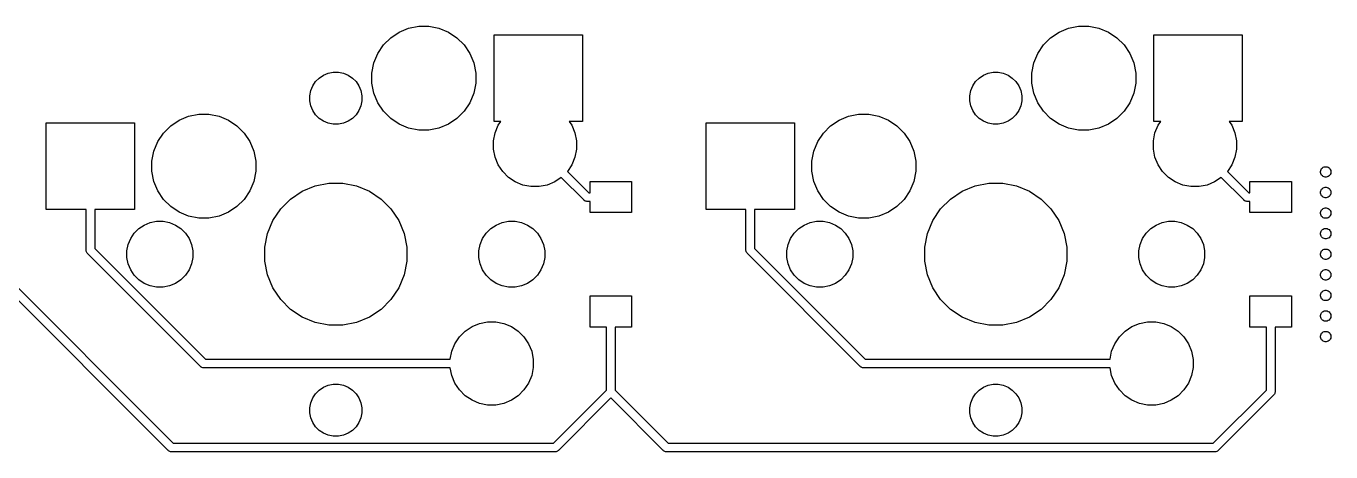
# Model space of a CAD drawing. Extents: x 52 to 337, y -160 to -34.
# Drawn here: x 156.16 to 193.82, y -94.6 to -82.32 of the extents above; entities that cross this region are included whole.
import ezdxf

# ---------------------------------------------------------------- set-up
doc = ezdxf.new("R2010")
doc.units = 0
doc.layers.add('BLACK', color=7, linetype='CONTINUOUS')

msp = doc.modelspace()

# ---------------------------------------------------------------- linework, layer by layer
at = {"layer": 'BLACK', "linetype": 'CONTINUOUS'}
for p, q in [((166.929, -82.4907), (167.202, -82.3776)), ((167.202, -82.3776), (167.492, -82.32)), ((167.492, -82.32), (167.788, -82.32)), ((167.788, -82.32), (168.078, -82.3776)), ((168.078, -82.3776), (168.351, -82.4907)), ((185.979, -82.4907), (186.252, -82.3776)), ((186.252, -82.3776), (186.542, -82.32)), ((186.542, -82.32), (186.838, -82.32)), ((186.838, -82.32), (187.128, -82.3776)), ((187.128, -82.3776), (187.401, -82.4907)), ((166.311, -83.1095), (166.475, -82.8638)), ((166.475, -82.8638), (166.684, -82.6549)), ((166.684, -82.6549), (166.929, -82.4907)), ((168.351, -82.4907), (168.596, -82.6549)), ((168.596, -82.6549), (168.805, -82.8638)), ((168.805, -82.8638), (168.969, -83.1095)), ((169.667, -85.07), (169.667, -82.57)), ((169.667, -82.57), (172.217, -82.57)), ((172.217, -82.57), (172.217, -85.07)), ((185.361, -83.1095), (185.525, -82.8638)), ((185.525, -82.8638), (185.734, -82.6549)), ((185.734, -82.6549), (185.979, -82.4907)), ((187.401, -82.4907), (187.646, -82.6549)), ((187.646, -82.6549), (187.855, -82.8638)), ((187.855, -82.8638), (188.019, -83.1095)), ((188.717, -85.07), (188.717, -82.57)), ((188.717, -82.57), (191.267, -82.57)), ((191.267, -82.57), (191.267, -85.07)), ((166.198, -83.3825), (166.311, -83.1095)), ((168.969, -83.1095), (169.082, -83.3825)), ((185.248, -83.3825), (185.361, -83.1095)), ((188.019, -83.1095), (188.132, -83.3825)), ((166.14, -83.6723), (166.198, -83.3825)), ((169.082, -83.3825), (169.14, -83.6723)), ((185.19, -83.6723), (185.248, -83.3825)), ((188.132, -83.3825), (188.19, -83.6723)), ((164.435, -84.0447), (164.517, -83.9219)), ((164.517, -83.9219), (164.622, -83.8174)), ((164.622, -83.8174), (164.745, -83.7354)), ((164.745, -83.7354), (164.881, -83.6788)), ((164.881, -83.6788), (165.026, -83.65)), ((165.026, -83.65), (165.174, -83.65)), ((165.174, -83.65), (165.319, -83.6788)), ((165.319, -83.6788), (165.455, -83.7354)), ((165.455, -83.7354), (165.578, -83.8174)), ((165.578, -83.8174), (165.683, -83.9219)), ((165.683, -83.9219), (165.765, -84.0447)), ((166.14, -83.9677), (166.14, -83.6723)), ((166.198, -84.2575), (166.14, -83.9677)), ((169.14, -83.9677), (169.082, -84.2575)), ((169.14, -83.6723), (169.14, -83.9677)), ((183.485, -84.0447), (183.567, -83.9219)), ((183.567, -83.9219), (183.672, -83.8174)), ((183.672, -83.8174), (183.795, -83.7354)), ((183.795, -83.7354), (183.931, -83.6788)), ((183.931, -83.6788), (184.076, -83.65)), ((184.076, -83.65), (184.224, -83.65)), ((184.224, -83.65), (184.369, -83.6788)), ((184.369, -83.6788), (184.505, -83.7354)), ((184.505, -83.7354), (184.628, -83.8174)), ((184.628, -83.8174), (184.733, -83.9219)), ((184.733, -83.9219), (184.815, -84.0447)), ((185.19, -83.9677), (185.19, -83.6723)), ((185.248, -84.2575), (185.19, -83.9677)), ((188.19, -83.9677), (188.132, -84.2575)), ((188.19, -83.6723), (188.19, -83.9677)), ((164.35, -84.3261), (164.379, -84.1812)), ((164.35, -84.4739), (164.35, -84.3261)), ((164.379, -84.1812), (164.435, -84.0447)), ((165.765, -84.0447), (165.821, -84.1812)), ((165.821, -84.1812), (165.85, -84.3261)), ((165.85, -84.3261), (165.85, -84.4739)), ((166.311, -84.5305), (166.198, -84.2575)), ((169.082, -84.2575), (168.969, -84.5305)), ((183.4, -84.3261), (183.429, -84.1812)), ((183.4, -84.4739), (183.4, -84.3261)), ((183.429, -84.1812), (183.485, -84.0447)), ((184.815, -84.0447), (184.871, -84.1812)), ((184.871, -84.1812), (184.9, -84.3261)), ((184.9, -84.3261), (184.9, -84.4739)), ((185.361, -84.5305), (185.248, -84.2575)), ((188.132, -84.2575), (188.019, -84.5305)), ((164.379, -84.6188), (164.35, -84.4739)), ((164.435, -84.7553), (164.379, -84.6188)), ((165.821, -84.6188), (165.765, -84.7553)), ((165.85, -84.4739), (165.821, -84.6188)), ((166.475, -84.7762), (166.311, -84.5305)), ((168.969, -84.5305), (168.805, -84.7762)), ((183.429, -84.6188), (183.4, -84.4739)), ((183.485, -84.7553), (183.429, -84.6188)), ((184.871, -84.6188), (184.815, -84.7553)), ((184.9, -84.4739), (184.871, -84.6188)), ((185.525, -84.7762), (185.361, -84.5305)), ((188.019, -84.5305), (187.855, -84.7762)), ((156.74, -87.61), (156.74, -85.11)), ((156.74, -85.11), (159.29, -85.11)), ((159.29, -85.11), (159.29, -87.61)), ((160.334, -85.1949), (160.579, -85.0307)), ((160.579, -85.0307), (160.852, -84.9176)), ((160.852, -84.9176), (161.142, -84.86)), ((161.142, -84.86), (161.438, -84.86)), ((161.438, -84.86), (161.728, -84.9176)), ((161.728, -84.9176), (162.001, -85.0307)), ((162.001, -85.0307), (162.246, -85.1949)), ((164.517, -84.8781), (164.435, -84.7553)), ((164.622, -84.9826), (164.517, -84.8781)), ((164.745, -85.0646), (164.622, -84.9826)), ((164.881, -85.1212), (164.745, -85.0646)), ((165.026, -85.15), (164.881, -85.1212)), ((165.319, -85.1212), (165.174, -85.15)), ((165.455, -85.0646), (165.319, -85.1212)), ((165.578, -84.9826), (165.455, -85.0646)), ((165.683, -84.8781), (165.578, -84.9826)), ((165.765, -84.7553), (165.683, -84.8781)), ((166.684, -84.9851), (166.475, -84.7762)), ((166.929, -85.1493), (166.684, -84.9851)), ((168.596, -84.9851), (168.351, -85.1493)), ((168.805, -84.7762), (168.596, -84.9851)), ((169.861, -85.07), (169.667, -85.07)), ((169.787, -85.1816), (169.861, -85.07)), ((172.217, -85.07), (171.839, -85.07)), ((171.839, -85.07), (171.913, -85.1816)), ((175.79, -87.61), (175.79, -85.11)), ((175.79, -85.11), (178.34, -85.11)), ((178.34, -85.11), (178.34, -87.61)), ((179.384, -85.1949), (179.629, -85.0307)), ((179.629, -85.0307), (179.902, -84.9176)), ((179.902, -84.9176), (180.192, -84.86)), ((180.192, -84.86), (180.488, -84.86)), ((180.488, -84.86), (180.778, -84.9176)), ((180.778, -84.9176), (181.051, -85.0307)), ((181.051, -85.0307), (181.296, -85.1949)), ((183.567, -84.8781), (183.485, -84.7553)), ((183.672, -84.9826), (183.567, -84.8781)), ((183.795, -85.0646), (183.672, -84.9826)), ((183.931, -85.1212), (183.795, -85.0646)), ((184.076, -85.15), (183.931, -85.1212)), ((184.369, -85.1212), (184.224, -85.15)), ((184.505, -85.0646), (184.369, -85.1212)), ((184.628, -84.9826), (184.505, -85.0646)), ((184.733, -84.8781), (184.628, -84.9826)), ((184.815, -84.7553), (184.733, -84.8781)), ((185.734, -84.9851), (185.525, -84.7762)), ((185.979, -85.1493), (185.734, -84.9851)), ((187.646, -84.9851), (187.401, -85.1493)), ((187.855, -84.7762), (187.646, -84.9851)), ((188.911, -85.07), (188.717, -85.07)), ((188.837, -85.1816), (188.911, -85.07)), ((191.267, -85.07), (190.889, -85.07)), ((190.889, -85.07), (190.963, -85.1816)), ((159.961, -85.6495), (160.125, -85.4038)), ((160.125, -85.4038), (160.334, -85.1949)), ((162.246, -85.1949), (162.455, -85.4038)), ((162.455, -85.4038), (162.619, -85.6495)), ((165.174, -85.15), (165.026, -85.15)), ((167.202, -85.2624), (166.929, -85.1493)), ((167.492, -85.32), (167.202, -85.2624)), ((167.788, -85.32), (167.492, -85.32)), ((168.078, -85.2624), (167.788, -85.32)), ((168.351, -85.1493), (168.078, -85.2624)), ((169.65, -85.6318), (169.696, -85.4)), ((169.696, -85.4), (169.787, -85.1816)), ((171.913, -85.1816), (172.004, -85.4)), ((172.004, -85.4), (172.05, -85.6318)), ((179.011, -85.6495), (179.175, -85.4038)), ((179.175, -85.4038), (179.384, -85.1949)), ((181.296, -85.1949), (181.505, -85.4038)), ((181.505, -85.4038), (181.669, -85.6495)), ((184.224, -85.15), (184.076, -85.15)), ((186.252, -85.2624), (185.979, -85.1493)), ((186.542, -85.32), (186.252, -85.2624)), ((186.838, -85.32), (186.542, -85.32)), ((187.128, -85.2624), (186.838, -85.32)), ((187.401, -85.1493), (187.128, -85.2624)), ((188.7, -85.6318), (188.746, -85.4)), ((188.746, -85.4), (188.837, -85.1816)), ((190.963, -85.1816), (191.054, -85.4)), ((191.054, -85.4), (191.1, -85.6318)), ((159.848, -85.9225), (159.961, -85.6495)), ((162.619, -85.6495), (162.732, -85.9225)), ((169.65, -85.8682), (169.65, -85.6318)), ((169.696, -86.1), (169.65, -85.8682)), ((172.05, -85.8682), (172.004, -86.1)), ((172.05, -85.6318), (172.05, -85.8682)), ((178.898, -85.9225), (179.011, -85.6495)), ((181.669, -85.6495), (181.782, -85.9225)), ((188.7, -85.8682), (188.7, -85.6318)), ((188.746, -86.1), (188.7, -85.8682)), ((191.1, -85.8682), (191.054, -86.1)), ((191.1, -85.6318), (191.1, -85.8682)), ((159.79, -86.2123), (159.848, -85.9225)), ((159.79, -86.5077), (159.79, -86.2123)), ((162.732, -85.9225), (162.79, -86.2123)), ((162.79, -86.2123), (162.79, -86.5077)), ((169.787, -86.3184), (169.696, -86.1)), ((172.004, -86.1), (171.913, -86.3184)), ((178.84, -86.2123), (178.898, -85.9225)), ((178.84, -86.5077), (178.84, -86.2123)), ((181.782, -85.9225), (181.84, -86.2123)), ((181.84, -86.2123), (181.84, -86.5077)), ((188.837, -86.3184), (188.746, -86.1)), ((191.054, -86.1), (190.963, -86.3184)), ((159.848, -86.7975), (159.79, -86.5077)), ((162.79, -86.5077), (162.732, -86.7975)), ((169.918, -86.515), (169.787, -86.3184)), ((170.085, -86.6821), (169.918, -86.515)), ((171.913, -86.3184), (171.786, -86.5092)), ((171.786, -86.5092), (172.402, -87.125)), ((178.898, -86.7975), (178.84, -86.5077)), ((181.84, -86.5077), (181.782, -86.7975)), ((188.968, -86.515), (188.837, -86.3184)), ((189.135, -86.6821), (188.968, -86.515)), ((190.963, -86.3184), (190.836, -86.5092)), ((190.836, -86.5092), (191.452, -87.125)), ((193.525, -86.5102), (193.531, -86.4812)), ((193.525, -86.5398), (193.525, -86.5102)), ((193.531, -86.5688), (193.525, -86.5398)), ((193.531, -86.4812), (193.542, -86.4539)), ((193.542, -86.5961), (193.531, -86.5688)), ((193.542, -86.4539), (193.558, -86.4294)), ((193.558, -86.6206), (193.542, -86.5961)), ((193.558, -86.4294), (193.579, -86.4085)), ((193.579, -86.6415), (193.558, -86.6206)), ((193.579, -86.4085), (193.604, -86.3921)), ((193.604, -86.3921), (193.631, -86.3808)), ((193.631, -86.3808), (193.66, -86.375)), ((193.66, -86.375), (193.69, -86.375)), ((193.69, -86.375), (193.719, -86.3808)), ((193.719, -86.3808), (193.746, -86.3921)), ((193.746, -86.3921), (193.771, -86.4085)), ((193.771, -86.4085), (193.792, -86.4294)), ((193.792, -86.6206), (193.771, -86.6415)), ((193.792, -86.4294), (193.808, -86.4539)), ((193.808, -86.5961), (193.792, -86.6206)), ((193.808, -86.4539), (193.819, -86.4812)), ((193.819, -86.5688), (193.808, -86.5961)), ((193.819, -86.4812), (193.825, -86.5102)), ((193.825, -86.5398), (193.819, -86.5688)), ((193.825, -86.5102), (193.825, -86.5398)), ((159.961, -87.0705), (159.848, -86.7975)), ((162.732, -86.7975), (162.619, -87.0705)), ((164.129, -87.0833), (164.502, -86.9288)), ((164.502, -86.9288), (164.898, -86.85)), ((164.898, -86.85), (165.302, -86.85)), ((165.302, -86.85), (165.698, -86.9288)), ((165.698, -86.9288), (166.071, -87.0833)), ((170.282, -86.8134), (170.085, -86.6821)), ((170.5, -86.9039), (170.282, -86.8134)), ((170.732, -86.95), (170.5, -86.9039)), ((170.968, -86.95), (170.732, -86.95)), ((171.2, -86.9039), (170.968, -86.95)), ((171.418, -86.8134), (171.2, -86.9039)), ((171.609, -86.686), (171.418, -86.8134)), ((172.257, -87.3341), (171.609, -86.686)), ((172.438, -87.125), (172.438, -86.8)), ((172.438, -86.8), (173.637, -86.8)), ((173.637, -86.8), (173.637, -87.7)), ((179.011, -87.0705), (178.898, -86.7975)), ((181.782, -86.7975), (181.669, -87.0705)), ((183.179, -87.0833), (183.552, -86.9288)), ((183.552, -86.9288), (183.948, -86.85)), ((183.948, -86.85), (184.352, -86.85)), ((184.352, -86.85), (184.748, -86.9288)), ((184.748, -86.9288), (185.121, -87.0833)), ((189.332, -86.8134), (189.135, -86.6821)), ((189.55, -86.9039), (189.332, -86.8134)), ((189.782, -86.95), (189.55, -86.9039)), ((190.018, -86.95), (189.782, -86.95)), ((190.25, -86.9039), (190.018, -86.95)), ((190.468, -86.8134), (190.25, -86.9039)), ((190.659, -86.686), (190.468, -86.8134)), ((191.307, -87.3341), (190.659, -86.686)), ((191.487, -87.125), (191.487, -86.8)), ((191.487, -86.8), (192.688, -86.8)), ((192.688, -86.8), (192.688, -87.7)), ((193.558, -87.0231), (193.579, -87.0022)), ((193.604, -86.6579), (193.579, -86.6415)), ((193.579, -87.0022), (193.604, -86.9858)), ((193.631, -86.6692), (193.604, -86.6579)), ((193.604, -86.9858), (193.631, -86.9745)), ((193.66, -86.675), (193.631, -86.6692)), ((193.631, -86.9745), (193.66, -86.9688)), ((193.69, -86.675), (193.66, -86.675)), ((193.66, -86.9688), (193.69, -86.9688)), ((193.719, -86.6692), (193.69, -86.675)), ((193.69, -86.9688), (193.719, -86.9745)), ((193.746, -86.6579), (193.719, -86.6692)), ((193.719, -86.9745), (193.746, -86.9858)), ((193.771, -86.6415), (193.746, -86.6579)), ((193.746, -86.9858), (193.771, -87.0022)), ((193.771, -87.0022), (193.792, -87.0231)), ((160.125, -87.3162), (159.961, -87.0705)), ((160.334, -87.5251), (160.125, -87.3162)), ((162.455, -87.3162), (162.246, -87.5251)), ((162.619, -87.0705), (162.455, -87.3162)), ((163.508, -87.5932), (163.793, -87.3077)), ((163.793, -87.3077), (164.129, -87.0833)), ((166.071, -87.0833), (166.407, -87.3077)), ((166.407, -87.3077), (166.692, -87.5932)), ((172.261, -87.3388), (172.257, -87.3341)), ((172.266, -87.3427), (172.261, -87.3388)), ((172.271, -87.3467), (172.266, -87.3427)), ((172.266, -87.3427), (172.266, -87.3427)), ((172.28, -87.3544), (172.271, -87.3467)), ((172.302, -87.366), (172.28, -87.3544)), ((172.325, -87.3732), (172.302, -87.366)), ((172.344, -87.375), (172.325, -87.3732)), ((172.35, -87.3756), (172.344, -87.375)), ((172.344, -87.375), (172.344, -87.375)), ((172.356, -87.375), (172.35, -87.3756)), ((172.438, -87.375), (172.356, -87.375)), ((172.402, -87.125), (172.438, -87.125)), ((172.438, -87.7), (172.438, -87.375)), ((179.175, -87.3162), (179.011, -87.0705)), ((179.384, -87.5251), (179.175, -87.3162)), ((181.505, -87.3162), (181.296, -87.5251)), ((181.669, -87.0705), (181.505, -87.3162)), ((182.558, -87.5932), (182.843, -87.3077)), ((182.843, -87.3077), (183.179, -87.0833)), ((185.121, -87.0833), (185.457, -87.3077)), ((185.457, -87.3077), (185.742, -87.5932)), ((191.311, -87.3388), (191.307, -87.3341)), ((191.316, -87.3427), (191.311, -87.3388)), ((191.321, -87.3467), (191.316, -87.3427)), ((191.316, -87.3427), (191.316, -87.3427)), ((191.33, -87.3544), (191.321, -87.3467)), ((191.352, -87.366), (191.33, -87.3544)), ((191.375, -87.3732), (191.352, -87.366)), ((191.394, -87.375), (191.375, -87.3732)), ((191.4, -87.3756), (191.394, -87.375)), ((191.394, -87.375), (191.394, -87.375)), ((191.406, -87.375), (191.4, -87.3756)), ((191.487, -87.375), (191.406, -87.375)), ((191.452, -87.125), (191.487, -87.125)), ((191.487, -87.7), (191.487, -87.375)), ((193.525, -87.104), (193.531, -87.075)), ((193.525, -87.1335), (193.525, -87.104)), ((193.531, -87.1625), (193.525, -87.1335)), ((193.531, -87.075), (193.542, -87.0477)), ((193.542, -87.1898), (193.531, -87.1625)), ((193.542, -87.0477), (193.558, -87.0231)), ((193.558, -87.2144), (193.542, -87.1898)), ((193.579, -87.2353), (193.558, -87.2144)), ((193.604, -87.2517), (193.579, -87.2353)), ((193.631, -87.263), (193.604, -87.2517)), ((193.66, -87.2687), (193.631, -87.263)), ((193.69, -87.2687), (193.66, -87.2687)), ((193.719, -87.263), (193.69, -87.2687)), ((193.746, -87.2517), (193.719, -87.263)), ((193.771, -87.2353), (193.746, -87.2517)), ((193.792, -87.2144), (193.771, -87.2353)), ((193.792, -87.0231), (193.808, -87.0477)), ((193.808, -87.1898), (193.792, -87.2144)), ((193.808, -87.0477), (193.819, -87.075)), ((193.819, -87.1625), (193.808, -87.1898)), ((193.819, -87.075), (193.825, -87.104)), ((193.825, -87.1335), (193.819, -87.1625)), ((193.825, -87.104), (193.825, -87.1335)), ((157.89, -87.61), (156.74, -87.61)), ((157.89, -88.7759), (157.89, -87.61)), ((159.29, -87.61), (158.14, -87.61)), ((158.14, -87.61), (158.14, -88.7302)), ((160.579, -87.6893), (160.334, -87.5251)), ((160.852, -87.8024), (160.579, -87.6893)), ((162.001, -87.6893), (161.728, -87.8024)), ((162.246, -87.5251), (162.001, -87.6893)), ((163.283, -87.929), (163.508, -87.5932)), ((166.692, -87.5932), (166.917, -87.929)), ((173.637, -87.7), (172.438, -87.7)), ((176.94, -87.61), (175.79, -87.61)), ((176.94, -88.7759), (176.94, -87.61)), ((178.34, -87.61), (177.19, -87.61)), ((177.19, -87.61), (177.19, -88.7302)), ((179.629, -87.6893), (179.384, -87.5251)), ((179.902, -87.8024), (179.629, -87.6893)), ((181.051, -87.6893), (180.778, -87.8024)), ((181.296, -87.5251), (181.051, -87.6893)), ((182.333, -87.929), (182.558, -87.5932)), ((185.742, -87.5932), (185.967, -87.929)), ((192.688, -87.7), (191.487, -87.7)), ((193.525, -87.6977), (193.531, -87.6687)), ((193.525, -87.7273), (193.525, -87.6977)), ((193.531, -87.7563), (193.525, -87.7273)), ((193.531, -87.6687), (193.542, -87.6414)), ((193.542, -87.7836), (193.531, -87.7563)), ((193.542, -87.6414), (193.558, -87.6169)), ((193.558, -87.6169), (193.579, -87.596)), ((193.579, -87.596), (193.604, -87.5796)), ((193.604, -87.5796), (193.631, -87.5683)), ((193.631, -87.5683), (193.66, -87.5625)), ((193.66, -87.5625), (193.69, -87.5625)), ((193.69, -87.5625), (193.719, -87.5683)), ((193.719, -87.5683), (193.746, -87.5796)), ((193.746, -87.5796), (193.771, -87.596)), ((193.771, -87.596), (193.792, -87.6169)), ((193.792, -87.6169), (193.808, -87.6414)), ((193.808, -87.6414), (193.819, -87.6687)), ((193.819, -87.7563), (193.808, -87.7836)), ((193.819, -87.6687), (193.825, -87.6977)), ((193.825, -87.7273), (193.819, -87.7563)), ((193.825, -87.6977), (193.825, -87.7273)), ((154.112, -88.0545), (160.408, -94.35)), ((159.414, -88.1621), (159.57, -88.0581)), ((159.57, -88.0581), (159.743, -87.9865)), ((159.743, -87.9865), (159.926, -87.95)), ((159.926, -87.95), (160.114, -87.95)), ((160.114, -87.95), (160.297, -87.9865)), ((160.297, -87.9865), (160.47, -88.0581)), ((160.47, -88.0581), (160.626, -88.1621)), ((161.142, -87.86), (160.852, -87.8024)), ((161.438, -87.86), (161.142, -87.86)), ((161.728, -87.8024), (161.438, -87.86)), ((163.129, -88.302), (163.283, -87.929)), ((166.917, -87.929), (167.071, -88.302)), ((169.574, -88.1621), (169.73, -88.0581)), ((169.73, -88.0581), (169.903, -87.9865)), ((169.903, -87.9865), (170.086, -87.95)), ((170.086, -87.95), (170.274, -87.95)), ((170.274, -87.95), (170.457, -87.9865)), ((170.457, -87.9865), (170.63, -88.0581)), ((170.63, -88.0581), (170.786, -88.1621)), ((178.464, -88.1621), (178.62, -88.0581)), ((178.62, -88.0581), (178.793, -87.9865)), ((178.793, -87.9865), (178.976, -87.95)), ((178.976, -87.95), (179.164, -87.95)), ((179.164, -87.95), (179.347, -87.9865)), ((179.347, -87.9865), (179.52, -88.0581)), ((179.52, -88.0581), (179.676, -88.1621)), ((180.192, -87.86), (179.902, -87.8024)), ((180.488, -87.86), (180.192, -87.86)), ((180.778, -87.8024), (180.488, -87.86)), ((182.179, -88.302), (182.333, -87.929)), ((185.967, -87.929), (186.121, -88.302)), ((188.624, -88.1621), (188.78, -88.0581)), ((188.78, -88.0581), (188.953, -87.9865)), ((188.953, -87.9865), (189.136, -87.95)), ((189.136, -87.95), (189.324, -87.95)), ((189.324, -87.95), (189.507, -87.9865)), ((189.507, -87.9865), (189.68, -88.0581)), ((189.68, -88.0581), (189.836, -88.1621)), ((193.558, -87.8081), (193.542, -87.7836)), ((193.579, -87.829), (193.558, -87.8081)), ((193.604, -87.8454), (193.579, -87.829)), ((193.631, -87.8567), (193.604, -87.8454)), ((193.66, -87.8625), (193.631, -87.8567)), ((193.69, -87.8625), (193.66, -87.8625)), ((193.719, -87.8567), (193.69, -87.8625)), ((193.746, -87.8454), (193.719, -87.8567)), ((193.771, -87.829), (193.746, -87.8454)), ((193.792, -87.8081), (193.771, -87.829)), ((193.808, -87.7836), (193.792, -87.8081)), ((160.264, -94.5591), (153.987, -88.283)), ((159.107, -88.6229), (159.178, -88.45)), ((159.178, -88.45), (159.282, -88.2944)), ((159.282, -88.2944), (159.414, -88.1621)), ((160.626, -88.1621), (160.758, -88.2944)), ((160.758, -88.2944), (160.862, -88.45)), ((160.862, -88.45), (160.933, -88.6229)), ((163.05, -88.6981), (163.129, -88.302)), ((167.071, -88.302), (167.15, -88.6981)), ((169.267, -88.6229), (169.338, -88.45)), ((169.338, -88.45), (169.442, -88.2944)), ((169.442, -88.2944), (169.574, -88.1621)), ((170.786, -88.1621), (170.918, -88.2944)), ((170.918, -88.2944), (171.022, -88.45)), ((171.022, -88.45), (171.093, -88.6229)), ((178.157, -88.6229), (178.228, -88.45)), ((178.228, -88.45), (178.332, -88.2944)), ((178.332, -88.2944), (178.464, -88.1621)), ((179.676, -88.1621), (179.808, -88.2944)), ((179.808, -88.2944), (179.912, -88.45)), ((179.912, -88.45), (179.983, -88.6229)), ((182.1, -88.6981), (182.179, -88.302)), ((186.121, -88.302), (186.2, -88.6981)), ((188.317, -88.6229), (188.388, -88.45)), ((188.388, -88.45), (188.492, -88.2944)), ((188.492, -88.2944), (188.624, -88.1621)), ((189.836, -88.1621), (189.968, -88.2944)), ((189.968, -88.2944), (190.072, -88.45)), ((190.072, -88.45), (190.143, -88.6229)), ((193.525, -88.2915), (193.531, -88.2625)), ((193.525, -88.321), (193.525, -88.2915)), ((193.531, -88.35), (193.525, -88.321)), ((193.531, -88.2625), (193.542, -88.2352)), ((193.542, -88.3773), (193.531, -88.35)), ((193.542, -88.2352), (193.558, -88.2106)), ((193.558, -88.4019), (193.542, -88.3773)), ((193.558, -88.2106), (193.579, -88.1897)), ((193.579, -88.4228), (193.558, -88.4019)), ((193.579, -88.1897), (193.604, -88.1733)), ((193.604, -88.4392), (193.579, -88.4228)), ((193.604, -88.1733), (193.631, -88.162)), ((193.631, -88.4505), (193.604, -88.4392)), ((193.631, -88.162), (193.66, -88.1562)), ((193.66, -88.4562), (193.631, -88.4505)), ((193.66, -88.1562), (193.69, -88.1562)), ((193.69, -88.4562), (193.66, -88.4562)), ((193.69, -88.1562), (193.719, -88.162)), ((193.719, -88.4505), (193.69, -88.4562)), ((193.719, -88.162), (193.746, -88.1733)), ((193.746, -88.4392), (193.719, -88.4505)), ((193.746, -88.1733), (193.771, -88.1897)), ((193.771, -88.4228), (193.746, -88.4392)), ((193.771, -88.1897), (193.792, -88.2106)), ((193.792, -88.4019), (193.771, -88.4228)), ((193.792, -88.2106), (193.808, -88.2352)), ((193.808, -88.3773), (193.792, -88.4019)), ((193.808, -88.2352), (193.819, -88.2625)), ((193.819, -88.35), (193.808, -88.3773)), ((193.819, -88.2625), (193.825, -88.2915)), ((193.825, -88.321), (193.819, -88.35)), ((193.825, -88.2915), (193.825, -88.321)), ((157.889, -88.782), (157.89, -88.7759)), ((157.89, -88.7881), (157.889, -88.782)), ((157.892, -88.8065), (157.89, -88.7881)), ((157.89, -88.7881), (157.89, -88.7881)), ((157.899, -88.8301), (157.892, -88.8065)), ((157.911, -88.8518), (157.899, -88.8301)), ((157.926, -88.8708), (157.911, -88.8518)), ((157.931, -88.8747), (157.926, -88.8708)), ((161.19, -92.1341), (157.931, -88.8747)), ((158.14, -88.7302), (161.335, -91.925)), ((159.07, -88.8064), (159.107, -88.6229)), ((159.07, -88.9936), (159.07, -88.8064)), ((160.933, -88.6229), (160.97, -88.8064)), ((160.97, -88.8064), (160.97, -88.9936)), ((163.05, -89.1019), (163.05, -88.6981)), ((167.15, -88.6981), (167.15, -89.1019)), ((169.23, -88.8064), (169.267, -88.6229)), ((169.23, -88.9936), (169.23, -88.8064)), ((171.093, -88.6229), (171.13, -88.8064)), ((171.13, -88.8064), (171.13, -88.9936)), ((176.939, -88.782), (176.94, -88.7759)), ((176.94, -88.7881), (176.939, -88.782)), ((176.942, -88.8065), (176.94, -88.7881)), ((176.94, -88.7881), (176.94, -88.7881)), ((176.949, -88.8301), (176.942, -88.8065)), ((176.961, -88.8518), (176.949, -88.8301)), ((176.976, -88.8708), (176.961, -88.8518)), ((176.981, -88.8747), (176.976, -88.8708)), ((180.24, -92.1341), (176.981, -88.8747)), ((177.19, -88.7302), (180.385, -91.925)), ((178.12, -88.8064), (178.157, -88.6229)), ((178.12, -88.9936), (178.12, -88.8064)), ((179.983, -88.6229), (180.02, -88.8064)), ((180.02, -88.8064), (180.02, -88.9936)), ((182.1, -89.1019), (182.1, -88.6981)), ((186.2, -88.6981), (186.2, -89.1019)), ((188.28, -88.8064), (188.317, -88.6229)), ((188.28, -88.9936), (188.28, -88.8064)), ((190.143, -88.6229), (190.18, -88.8064)), ((190.18, -88.8064), (190.18, -88.9936)), ((193.525, -88.8852), (193.531, -88.8562)), ((193.525, -88.9148), (193.525, -88.8852)), ((193.531, -88.8562), (193.542, -88.8289)), ((193.542, -88.8289), (193.558, -88.8044)), ((193.558, -88.8044), (193.579, -88.7835)), ((193.579, -88.7835), (193.604, -88.7671)), ((193.604, -88.7671), (193.631, -88.7558)), ((193.631, -88.7558), (193.66, -88.75)), ((193.66, -88.75), (193.69, -88.75)), ((193.69, -88.75), (193.719, -88.7558)), ((193.719, -88.7558), (193.746, -88.7671)), ((193.746, -88.7671), (193.771, -88.7835)), ((193.771, -88.7835), (193.792, -88.8044)), ((193.792, -88.8044), (193.808, -88.8289)), ((193.808, -88.8289), (193.819, -88.8562)), ((193.819, -88.8562), (193.825, -88.8852)), ((193.825, -88.8852), (193.825, -88.9148)), ((159.107, -89.1771), (159.07, -88.9936)), ((159.178, -89.35), (159.107, -89.1771)), ((160.933, -89.1771), (160.862, -89.35)), ((160.97, -88.9936), (160.933, -89.1771)), ((163.129, -89.498), (163.05, -89.1019)), ((167.15, -89.1019), (167.071, -89.498)), ((169.267, -89.1771), (169.23, -88.9936)), ((169.338, -89.35), (169.267, -89.1771)), ((171.093, -89.1771), (171.022, -89.35)), ((171.13, -88.9936), (171.093, -89.1771)), ((178.157, -89.1771), (178.12, -88.9936)), ((178.228, -89.35), (178.157, -89.1771)), ((179.983, -89.1771), (179.912, -89.35)), ((180.02, -88.9936), (179.983, -89.1771)), ((182.179, -89.498), (182.1, -89.1019)), ((186.2, -89.1019), (186.121, -89.498)), ((188.317, -89.1771), (188.28, -88.9936)), ((188.388, -89.35), (188.317, -89.1771)), ((190.143, -89.1771), (190.072, -89.35)), ((190.18, -88.9936), (190.143, -89.1771)), ((193.531, -88.9438), (193.525, -88.9148)), ((193.542, -88.9711), (193.531, -88.9438)), ((193.558, -88.9956), (193.542, -88.9711)), ((193.579, -89.0165), (193.558, -88.9956)), ((193.604, -89.0329), (193.579, -89.0165)), ((193.631, -89.0442), (193.604, -89.0329)), ((193.66, -89.05), (193.631, -89.0442)), ((193.69, -89.05), (193.66, -89.05)), ((193.719, -89.0442), (193.69, -89.05)), ((193.746, -89.0329), (193.719, -89.0442)), ((193.771, -89.0165), (193.746, -89.0329)), ((193.792, -88.9956), (193.771, -89.0165)), ((193.808, -88.9711), (193.792, -88.9956)), ((193.819, -88.9438), (193.808, -88.9711)), ((193.825, -88.9148), (193.819, -88.9438)), ((159.282, -89.5056), (159.178, -89.35)), ((159.414, -89.6379), (159.282, -89.5056)), ((159.57, -89.7419), (159.414, -89.6379)), ((160.626, -89.6379), (160.47, -89.7419)), ((160.758, -89.5056), (160.626, -89.6379)), ((160.862, -89.35), (160.758, -89.5056)), ((163.283, -89.871), (163.129, -89.498)), ((167.071, -89.498), (166.917, -89.871)), ((169.442, -89.5056), (169.338, -89.35)), ((169.574, -89.6379), (169.442, -89.5056)), ((169.73, -89.7419), (169.574, -89.6379)), ((170.786, -89.6379), (170.63, -89.7419)), ((170.918, -89.5056), (170.786, -89.6379)), ((171.022, -89.35), (170.918, -89.5056)), ((178.332, -89.5056), (178.228, -89.35)), ((178.464, -89.6379), (178.332, -89.5056)), ((178.62, -89.7419), (178.464, -89.6379)), ((179.676, -89.6379), (179.52, -89.7419)), ((179.808, -89.5056), (179.676, -89.6379)), ((179.912, -89.35), (179.808, -89.5056)), ((182.333, -89.871), (182.179, -89.498)), ((186.121, -89.498), (185.967, -89.871)), ((188.492, -89.5056), (188.388, -89.35)), ((188.624, -89.6379), (188.492, -89.5056)), ((188.78, -89.7419), (188.624, -89.6379)), ((189.836, -89.6379), (189.68, -89.7419)), ((189.968, -89.5056), (189.836, -89.6379)), ((190.072, -89.35), (189.968, -89.5056)), ((193.525, -89.479), (193.531, -89.45)), ((193.525, -89.5085), (193.525, -89.479)), ((193.531, -89.5375), (193.525, -89.5085)), ((193.531, -89.45), (193.542, -89.4227)), ((193.542, -89.5648), (193.531, -89.5375)), ((193.542, -89.4227), (193.558, -89.3981)), ((193.558, -89.5894), (193.542, -89.5648)), ((193.558, -89.3981), (193.579, -89.3772)), ((193.579, -89.6103), (193.558, -89.5894)), ((193.579, -89.3772), (193.604, -89.3608)), ((193.604, -89.6267), (193.579, -89.6103)), ((193.604, -89.3608), (193.631, -89.3495)), ((193.631, -89.638), (193.604, -89.6267)), ((193.631, -89.3495), (193.66, -89.3438)), ((193.66, -89.6437), (193.631, -89.638)), ((193.66, -89.3438), (193.69, -89.3438)), ((193.69, -89.6437), (193.66, -89.6437)), ((193.69, -89.3438), (193.719, -89.3495)), ((193.719, -89.638), (193.69, -89.6437)), ((193.719, -89.3495), (193.746, -89.3608)), ((193.746, -89.6267), (193.719, -89.638)), ((193.746, -89.3608), (193.771, -89.3772)), ((193.771, -89.6103), (193.746, -89.6267)), ((193.771, -89.3772), (193.792, -89.3981)), ((193.792, -89.5894), (193.771, -89.6103)), ((193.792, -89.3981), (193.808, -89.4227)), ((193.808, -89.5648), (193.792, -89.5894)), ((193.808, -89.4227), (193.819, -89.45)), ((193.819, -89.5375), (193.808, -89.5648)), ((193.819, -89.45), (193.825, -89.479)), ((193.825, -89.5085), (193.819, -89.5375)), ((193.825, -89.479), (193.825, -89.5085)), ((159.743, -89.8135), (159.57, -89.7419)), ((159.926, -89.85), (159.743, -89.8135)), ((160.114, -89.85), (159.926, -89.85)), ((160.297, -89.8135), (160.114, -89.85)), ((160.47, -89.7419), (160.297, -89.8135)), ((163.508, -90.2068), (163.283, -89.871)), ((166.917, -89.871), (166.692, -90.2068)), ((169.903, -89.8135), (169.73, -89.7419)), ((170.086, -89.85), (169.903, -89.8135)), ((170.274, -89.85), (170.086, -89.85)), ((170.457, -89.8135), (170.274, -89.85)), ((170.63, -89.7419), (170.457, -89.8135)), ((178.793, -89.8135), (178.62, -89.7419)), ((178.976, -89.85), (178.793, -89.8135)), ((179.164, -89.85), (178.976, -89.85)), ((179.347, -89.8135), (179.164, -89.85)), ((179.52, -89.7419), (179.347, -89.8135)), ((182.558, -90.2068), (182.333, -89.871)), ((185.967, -89.871), (185.742, -90.2068)), ((188.953, -89.8135), (188.78, -89.7419)), ((189.136, -89.85), (188.953, -89.8135)), ((189.324, -89.85), (189.136, -89.85)), ((189.507, -89.8135), (189.324, -89.85)), ((189.68, -89.7419), (189.507, -89.8135)), ((193.531, -90.0437), (193.542, -90.0164)), ((193.542, -90.0164), (193.558, -89.9919)), ((193.558, -89.9919), (193.579, -89.971)), ((193.579, -89.971), (193.604, -89.9546)), ((193.604, -89.9546), (193.631, -89.9433)), ((193.631, -89.9433), (193.66, -89.9375)), ((193.66, -89.9375), (193.69, -89.9375)), ((193.69, -89.9375), (193.719, -89.9433)), ((193.719, -89.9433), (193.746, -89.9546)), ((193.746, -89.9546), (193.771, -89.971)), ((193.771, -89.971), (193.792, -89.9919)), ((193.792, -89.9919), (193.808, -90.0164)), ((193.808, -90.0164), (193.819, -90.0437)), ((163.793, -90.4923), (163.508, -90.2068)), ((166.692, -90.2068), (166.407, -90.4923)), ((172.438, -91), (172.438, -90.1)), ((172.438, -90.1), (173.637, -90.1)), ((173.637, -90.1), (173.637, -91)), ((182.843, -90.4923), (182.558, -90.2068)), ((185.742, -90.2068), (185.457, -90.4923)), ((191.487, -91), (191.487, -90.1)), ((191.487, -90.1), (192.688, -90.1)), ((192.688, -90.1), (192.688, -91)), ((193.525, -90.0727), (193.531, -90.0437)), ((193.525, -90.1023), (193.525, -90.0727)), ((193.531, -90.1313), (193.525, -90.1023)), ((193.542, -90.1586), (193.531, -90.1313)), ((193.558, -90.1831), (193.542, -90.1586)), ((193.579, -90.204), (193.558, -90.1831)), ((193.604, -90.2204), (193.579, -90.204)), ((193.631, -90.2317), (193.604, -90.2204)), ((193.66, -90.2375), (193.631, -90.2317)), ((193.69, -90.2375), (193.66, -90.2375)), ((193.719, -90.2317), (193.69, -90.2375)), ((193.746, -90.2204), (193.719, -90.2317)), ((193.771, -90.204), (193.746, -90.2204)), ((193.792, -90.1831), (193.771, -90.204)), ((193.808, -90.1586), (193.792, -90.1831)), ((193.819, -90.1313), (193.808, -90.1586)), ((193.819, -90.0437), (193.825, -90.0727)), ((193.825, -90.1023), (193.819, -90.1313)), ((193.825, -90.0727), (193.825, -90.1023)), ((164.129, -90.7167), (163.793, -90.4923)), ((164.502, -90.8712), (164.129, -90.7167)), ((166.071, -90.7167), (165.698, -90.8712)), ((166.407, -90.4923), (166.071, -90.7167)), ((183.179, -90.7167), (182.843, -90.4923)), ((183.552, -90.8712), (183.179, -90.7167)), ((185.121, -90.7167), (184.748, -90.8712)), ((185.457, -90.4923), (185.121, -90.7167)), ((193.525, -90.6665), (193.531, -90.6375)), ((193.525, -90.696), (193.525, -90.6665)), ((193.531, -90.725), (193.525, -90.696)), ((193.531, -90.6375), (193.542, -90.6102)), ((193.542, -90.7523), (193.531, -90.725)), ((193.542, -90.6102), (193.558, -90.5856)), ((193.558, -90.7769), (193.542, -90.7523)), ((193.558, -90.5856), (193.579, -90.5647)), ((193.579, -90.5647), (193.604, -90.5483)), ((193.604, -90.5483), (193.631, -90.537)), ((193.631, -90.537), (193.66, -90.5312)), ((193.66, -90.5312), (193.69, -90.5312)), ((193.69, -90.5312), (193.719, -90.537)), ((193.719, -90.537), (193.746, -90.5483)), ((193.746, -90.5483), (193.771, -90.5647)), ((193.771, -90.5647), (193.792, -90.5856)), ((193.792, -90.5856), (193.808, -90.6102)), ((193.808, -90.7523), (193.792, -90.7769)), ((193.808, -90.6102), (193.819, -90.6375)), ((193.819, -90.725), (193.808, -90.7523)), ((193.819, -90.6375), (193.825, -90.6665)), ((193.825, -90.696), (193.819, -90.725)), ((193.825, -90.6665), (193.825, -90.696)), ((164.898, -90.95), (164.502, -90.8712)), ((165.302, -90.95), (164.898, -90.95)), ((165.698, -90.8712), (165.302, -90.95)), ((168.668, -91.285), (168.835, -91.1179)), ((168.835, -91.1179), (169.032, -90.9866)), ((169.032, -90.9866), (169.25, -90.8961)), ((169.25, -90.8961), (169.482, -90.85)), ((169.482, -90.85), (169.718, -90.85)), ((169.718, -90.85), (169.95, -90.8961)), ((169.95, -90.8961), (170.168, -90.9866)), ((170.168, -90.9866), (170.365, -91.1179)), ((170.365, -91.1179), (170.532, -91.285)), ((172.913, -91), (172.438, -91)), ((172.912, -92.817), (172.913, -91)), ((173.637, -91), (173.162, -91)), ((173.162, -91), (173.162, -92.817)), ((183.948, -90.95), (183.552, -90.8712)), ((184.352, -90.95), (183.948, -90.95)), ((184.748, -90.8712), (184.352, -90.95)), ((187.718, -91.285), (187.885, -91.1179)), ((187.885, -91.1179), (188.082, -90.9866)), ((188.082, -90.9866), (188.3, -90.8961)), ((188.3, -90.8961), (188.532, -90.85)), ((188.532, -90.85), (188.768, -90.85)), ((188.768, -90.85), (189, -90.8961)), ((189, -90.8961), (189.218, -90.9866)), ((189.218, -90.9866), (189.415, -91.1179)), ((189.415, -91.1179), (189.582, -91.285)), ((191.963, -91), (191.487, -91)), ((191.962, -92.817), (191.963, -91)), ((192.688, -91), (192.212, -91)), ((192.212, -91), (192.212, -92.8626)), ((193.579, -90.7978), (193.558, -90.7769)), ((193.604, -90.8142), (193.579, -90.7978)), ((193.579, -91.1585), (193.604, -91.1421)), ((193.631, -90.8255), (193.604, -90.8142)), ((193.604, -91.1421), (193.631, -91.1308)), ((193.66, -90.8312), (193.631, -90.8255)), ((193.631, -91.1308), (193.66, -91.125)), ((193.69, -90.8312), (193.66, -90.8312)), ((193.66, -91.125), (193.69, -91.125)), ((193.719, -90.8255), (193.69, -90.8312)), ((193.69, -91.125), (193.719, -91.1308)), ((193.746, -90.8142), (193.719, -90.8255)), ((193.719, -91.1308), (193.746, -91.1421)), ((193.771, -90.7978), (193.746, -90.8142)), ((193.746, -91.1421), (193.771, -91.1585)), ((193.792, -90.7769), (193.771, -90.7978)), ((168.446, -91.7), (168.537, -91.4816)), ((168.537, -91.4816), (168.668, -91.285)), ((170.532, -91.285), (170.663, -91.4816)), ((170.663, -91.4816), (170.754, -91.7)), ((187.496, -91.7), (187.587, -91.4816)), ((187.587, -91.4816), (187.718, -91.285)), ((189.582, -91.285), (189.713, -91.4816)), ((189.713, -91.4816), (189.804, -91.7)), ((193.525, -91.2602), (193.531, -91.2312)), ((193.525, -91.2898), (193.525, -91.2602)), ((193.531, -91.3188), (193.525, -91.2898)), ((193.531, -91.2312), (193.542, -91.2039)), ((193.542, -91.3461), (193.531, -91.3188)), ((193.542, -91.2039), (193.558, -91.1794)), ((193.558, -91.3706), (193.542, -91.3461)), ((193.558, -91.1794), (193.579, -91.1585)), ((193.579, -91.3915), (193.558, -91.3706)), ((193.604, -91.4079), (193.579, -91.3915)), ((193.631, -91.4192), (193.604, -91.4079)), ((193.66, -91.425), (193.631, -91.4192)), ((193.69, -91.425), (193.66, -91.425)), ((193.719, -91.4192), (193.69, -91.425)), ((193.746, -91.4079), (193.719, -91.4192)), ((193.771, -91.3915), (193.746, -91.4079)), ((193.771, -91.1585), (193.792, -91.1794)), ((193.792, -91.3706), (193.771, -91.3915)), ((193.792, -91.1794), (193.808, -91.2039)), ((193.808, -91.3461), (193.792, -91.3706)), ((193.808, -91.2039), (193.819, -91.2312)), ((193.819, -91.3188), (193.808, -91.3461)), ((193.819, -91.2312), (193.825, -91.2602)), ((193.825, -91.2898), (193.819, -91.3188)), ((193.825, -91.2602), (193.825, -91.2898)), ((168.401, -91.925), (168.446, -91.7)), ((170.754, -91.7), (170.8, -91.9318)), ((187.451, -91.925), (187.496, -91.7)), ((189.804, -91.7), (189.85, -91.9318)), ((161.194, -92.1388), (161.19, -92.1341)), ((161.199, -92.1427), (161.194, -92.1388)), ((161.213, -92.1544), (161.199, -92.1427)), ((161.199, -92.1427), (161.199, -92.1427)), ((161.222, -92.159), (161.213, -92.1544)), ((161.235, -92.166), (161.222, -92.159)), ((161.258, -92.1732), (161.235, -92.166)), ((161.277, -92.175), (161.258, -92.1732)), ((161.283, -92.1756), (161.277, -92.175)), ((161.277, -92.175), (161.277, -92.175)), ((161.289, -92.175), (161.283, -92.1756)), ((168.401, -92.175), (161.289, -92.175)), ((161.335, -91.925), (168.401, -91.925)), ((168.446, -92.4), (168.401, -92.175)), ((170.8, -92.1682), (170.754, -92.4)), ((170.8, -91.9318), (170.8, -92.1682)), ((180.244, -92.1388), (180.24, -92.1341)), ((180.249, -92.1427), (180.244, -92.1388)), ((180.263, -92.1544), (180.249, -92.1427)), ((180.249, -92.1427), (180.249, -92.1427)), ((180.272, -92.159), (180.263, -92.1544)), ((180.285, -92.166), (180.272, -92.159)), ((180.308, -92.1732), (180.285, -92.166)), ((180.327, -92.175), (180.308, -92.1732)), ((180.333, -92.1756), (180.327, -92.175)), ((180.327, -92.175), (180.327, -92.175)), ((180.339, -92.175), (180.333, -92.1756)), ((187.451, -92.175), (180.339, -92.175)), ((180.385, -91.925), (187.451, -91.925)), ((187.496, -92.4), (187.451, -92.175)), ((189.85, -92.1682), (189.804, -92.4)), ((189.85, -91.9318), (189.85, -92.1682)), ((164.881, -92.6788), (165.026, -92.65)), ((165.026, -92.65), (165.174, -92.65)), ((165.174, -92.65), (165.319, -92.6788)), ((168.537, -92.6184), (168.446, -92.4)), ((168.668, -92.815), (168.537, -92.6184)), ((170.663, -92.6184), (170.532, -92.815)), ((170.754, -92.4), (170.663, -92.6184)), ((183.931, -92.6788), (184.076, -92.65)), ((184.076, -92.65), (184.224, -92.65)), ((184.224, -92.65), (184.369, -92.6788)), ((187.587, -92.6184), (187.496, -92.4)), ((187.718, -92.815), (187.587, -92.6184)), ((189.713, -92.6184), (189.582, -92.815)), ((189.804, -92.4), (189.713, -92.6184)), ((164.435, -93.0447), (164.517, -92.9219)), ((164.517, -92.9219), (164.622, -92.8174)), ((164.622, -92.8174), (164.745, -92.7354)), ((164.745, -92.7354), (164.881, -92.6788)), ((165.319, -92.6788), (165.455, -92.7354)), ((165.455, -92.7354), (165.578, -92.8174)), ((165.578, -92.8174), (165.683, -92.9219)), ((165.683, -92.9219), (165.765, -93.0447)), ((168.835, -92.9821), (168.668, -92.815)), ((169.032, -93.1134), (168.835, -92.9821)), ((170.365, -92.9821), (170.168, -93.1134)), ((170.532, -92.815), (170.365, -92.9821)), ((171.379, -94.35), (172.912, -92.817)), ((173.162, -92.817), (174.696, -94.35)), ((183.485, -93.0447), (183.567, -92.9219)), ((183.567, -92.9219), (183.672, -92.8174)), ((183.672, -92.8174), (183.795, -92.7354)), ((183.795, -92.7354), (183.931, -92.6788)), ((184.369, -92.6788), (184.505, -92.7354)), ((184.505, -92.7354), (184.628, -92.8174)), ((184.628, -92.8174), (184.733, -92.9219)), ((184.733, -92.9219), (184.815, -93.0447)), ((187.885, -92.9821), (187.718, -92.815)), ((188.082, -93.1134), (187.885, -92.9821)), ((189.415, -92.9821), (189.218, -93.1134)), ((189.582, -92.815), (189.415, -92.9821)), ((190.429, -94.35), (191.962, -92.817)), ((192.172, -92.9615), (190.574, -94.559)), ((192.176, -92.9576), (192.172, -92.9615)), ((192.18, -92.9528), (192.176, -92.9576)), ((192.192, -92.9385), (192.18, -92.9528)), ((192.204, -92.9168), (192.192, -92.9385)), ((192.205, -92.912), (192.204, -92.9168)), ((192.211, -92.8933), (192.205, -92.912)), ((192.212, -92.8749), (192.211, -92.8933)), ((192.212, -92.8626), (192.213, -92.8687)), ((192.213, -92.8687), (192.212, -92.8749)), ((192.212, -92.8749), (192.212, -92.8749)), ((164.35, -93.3261), (164.379, -93.1812)), ((164.35, -93.4739), (164.35, -93.3261)), ((164.379, -93.1812), (164.435, -93.0447)), ((165.765, -93.0447), (165.821, -93.1812)), ((165.821, -93.1812), (165.85, -93.3261)), ((165.85, -93.3261), (165.85, -93.4739)), ((169.25, -93.2039), (169.032, -93.1134)), ((169.482, -93.25), (169.25, -93.2039)), ((169.718, -93.25), (169.482, -93.25)), ((169.95, -93.2039), (169.718, -93.25)), ((170.168, -93.1134), (169.95, -93.2039)), ((173.037, -93.0455), (171.524, -94.559)), ((174.551, -94.5591), (173.037, -93.0455)), ((183.4, -93.3261), (183.429, -93.1812)), ((183.4, -93.4739), (183.4, -93.3261)), ((183.429, -93.1812), (183.485, -93.0447)), ((184.815, -93.0447), (184.871, -93.1812)), ((184.871, -93.1812), (184.9, -93.3261)), ((184.9, -93.3261), (184.9, -93.4739)), ((188.3, -93.2039), (188.082, -93.1134)), ((188.532, -93.25), (188.3, -93.2039)), ((188.768, -93.25), (188.532, -93.25)), ((189, -93.2039), (188.768, -93.25)), ((189.218, -93.1134), (189, -93.2039)), ((164.379, -93.6188), (164.35, -93.4739)), ((164.435, -93.7553), (164.379, -93.6188)), ((164.517, -93.8781), (164.435, -93.7553)), ((165.765, -93.7553), (165.683, -93.8781)), ((165.821, -93.6188), (165.765, -93.7553)), ((165.85, -93.4739), (165.821, -93.6188)), ((183.429, -93.6188), (183.4, -93.4739)), ((183.485, -93.7553), (183.429, -93.6188)), ((183.567, -93.8781), (183.485, -93.7553)), ((184.815, -93.7553), (184.733, -93.8781)), ((184.871, -93.6188), (184.815, -93.7553)), ((184.9, -93.4739), (184.871, -93.6188)), ((164.622, -93.9826), (164.517, -93.8781)), ((164.745, -94.0646), (164.622, -93.9826)), ((164.881, -94.1212), (164.745, -94.0646)), ((165.026, -94.15), (164.881, -94.1212)), ((165.174, -94.15), (165.026, -94.15)), ((165.319, -94.1212), (165.174, -94.15)), ((165.455, -94.0646), (165.319, -94.1212)), ((165.578, -93.9826), (165.455, -94.0646)), ((165.683, -93.8781), (165.578, -93.9826)), ((183.672, -93.9826), (183.567, -93.8781)), ((183.795, -94.0646), (183.672, -93.9826)), ((183.931, -94.1212), (183.795, -94.0646)), ((184.076, -94.15), (183.931, -94.1212)), ((184.224, -94.15), (184.076, -94.15)), ((184.369, -94.1212), (184.224, -94.15)), ((184.505, -94.0646), (184.369, -94.1212)), ((184.628, -93.9826), (184.505, -94.0646)), ((184.733, -93.8781), (184.628, -93.9826)), ((160.408, -94.35), (171.379, -94.35)), ((174.696, -94.35), (190.429, -94.35)), ((160.267, -94.5638), (160.264, -94.5591)), ((160.272, -94.5677), (160.267, -94.5638)), ((160.286, -94.5794), (160.272, -94.5677)), ((160.272, -94.5677), (160.272, -94.5677)), ((160.308, -94.591), (160.286, -94.5794)), ((160.332, -94.5982), (160.308, -94.591)), ((160.308, -94.591), (160.308, -94.591)), ((160.35, -94.6), (160.332, -94.5982)), ((160.356, -94.6006), (160.35, -94.6)), ((160.35, -94.6), (160.35, -94.6)), ((160.362, -94.6), (160.356, -94.6006)), ((171.425, -94.6), (160.362, -94.6)), ((171.431, -94.6006), (171.425, -94.6)), ((171.437, -94.6), (171.431, -94.6006)), ((171.456, -94.5982), (171.437, -94.6)), ((171.437, -94.6), (171.437, -94.6)), ((171.479, -94.591), (171.456, -94.5982)), ((171.501, -94.5794), (171.479, -94.591)), ((171.52, -94.5638), (171.501, -94.5794)), ((171.524, -94.559), (171.52, -94.5638)), ((174.555, -94.5638), (174.551, -94.5591)), ((174.56, -94.5677), (174.555, -94.5638)), ((174.574, -94.5794), (174.56, -94.5677)), ((174.56, -94.5677), (174.56, -94.5677)), ((174.596, -94.591), (174.574, -94.5794)), ((174.619, -94.5982), (174.596, -94.591)), ((174.596, -94.591), (174.596, -94.591)), ((174.638, -94.6), (174.619, -94.5982)), ((174.644, -94.6006), (174.638, -94.6)), ((174.638, -94.6), (174.638, -94.6)), ((174.65, -94.6), (174.644, -94.6006)), ((190.475, -94.6), (174.65, -94.6)), ((190.481, -94.6006), (190.475, -94.6)), ((190.487, -94.6), (190.481, -94.6006)), ((190.506, -94.5982), (190.487, -94.6)), ((190.487, -94.6), (190.487, -94.6)), ((190.529, -94.591), (190.506, -94.5982)), ((190.551, -94.5794), (190.529, -94.591)), ((190.57, -94.5638), (190.551, -94.5794)), ((190.574, -94.559), (190.57, -94.5638))]:
    msp.add_line(p, q, dxfattribs=at)

doc.saveas('drawing.dxf')
